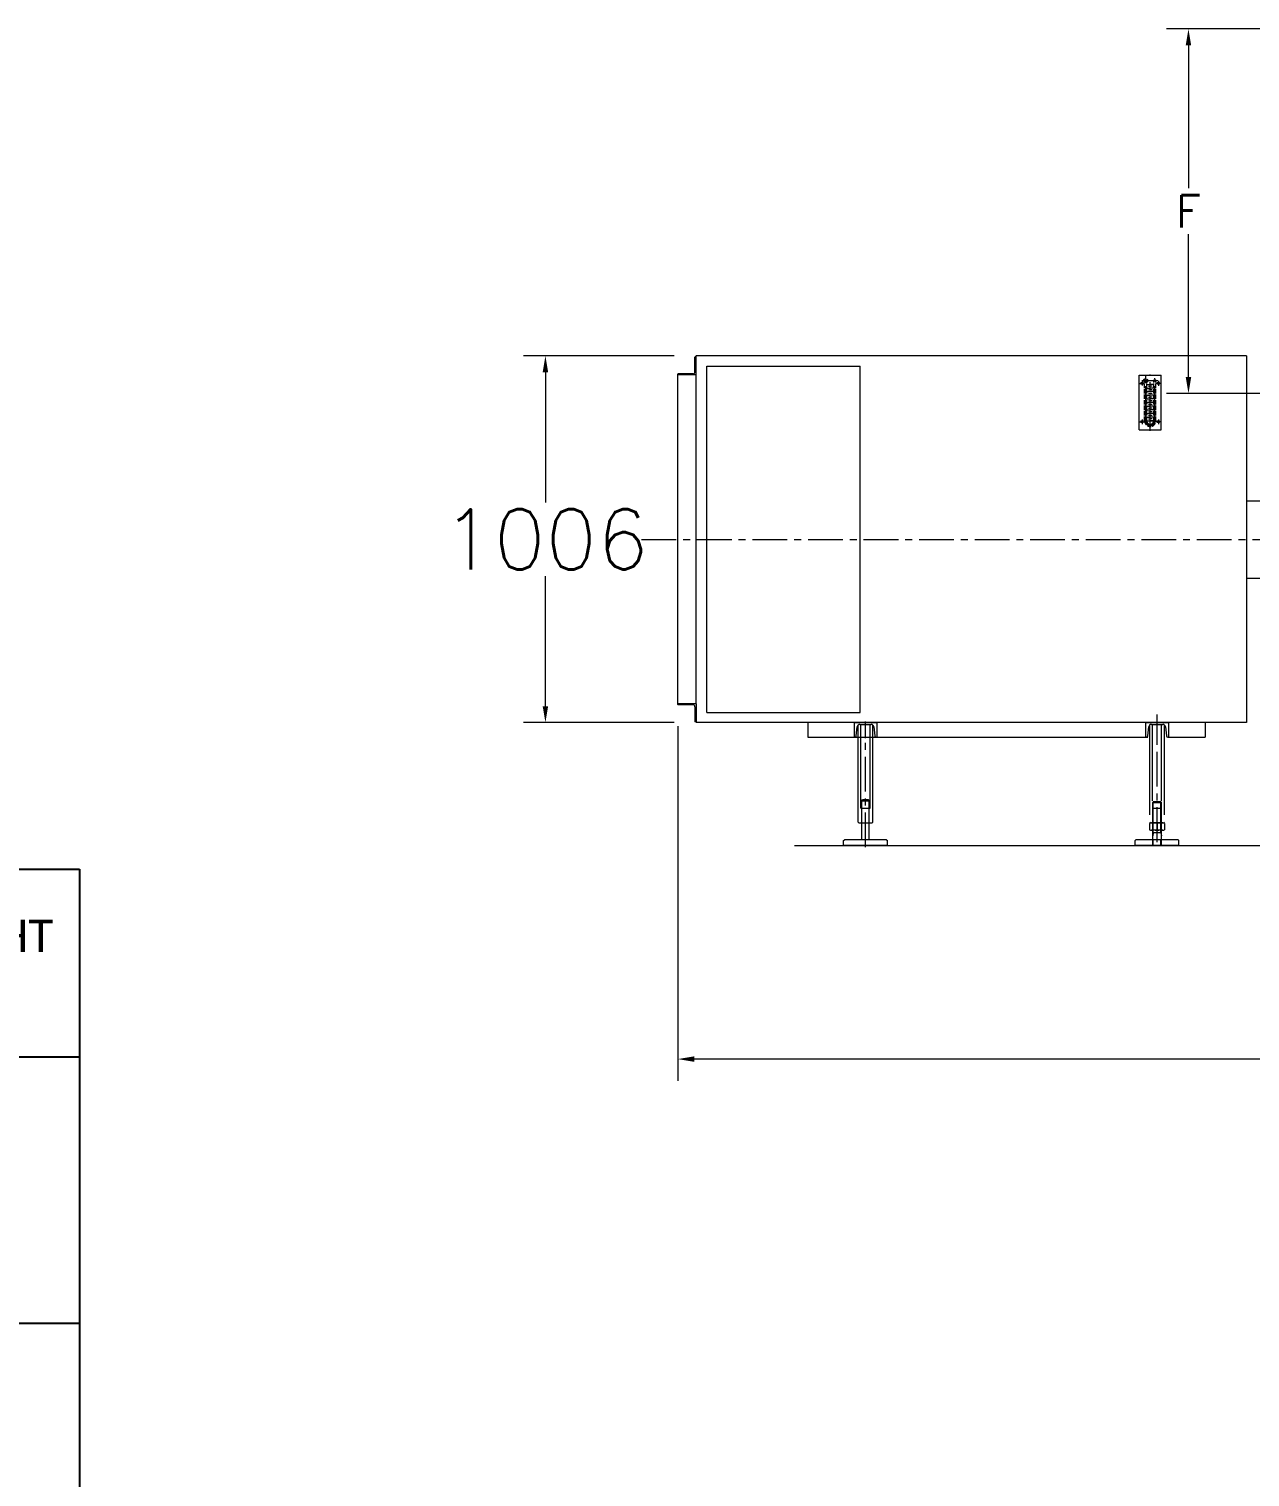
# Model space of a CAD drawing. Header units: millimetres. Extents: x 1925 to 561113, y 7411 to 433459.
# Drawn here: x 189150 to 274245, y 238702 to 339610 of the extents above; entities that cross this region are included whole.
import ezdxf

# ---------------------------------------------------------------- set-up
doc = ezdxf.new("R2010")
doc.units = ezdxf.units.MM
doc.header["$LTSCALE"] = 25.4
for name, pattern in [('ACAD_ISO02W100', [15, 12, -3]), ('CENTER', [50.8, 31.75, -6.35, 6.35, -6.35]), ('EB_DASH', [6, 3, -3])]:
    doc.linetypes.add(name, pattern=pattern)
doc.layers.get('Defpoints').update_dxf_attribs({"lineweight": 5})
for name, color, linetype, lineweight in [('CAXA0', 7, 'Continuous', 5), ('CAXA1', 5, 'CENTER', 5), ('CAXA2', 6, 'EB_DASH', 5), ('CAXA3', 7, 'Continuous', 5), ('CAXA4', 3, 'Continuous', 5)]:
    doc.layers.add(name, color=color, linetype=linetype, lineweight=lineweight)
doc.styles.add('Roman', font='romans')
doc.styles.get("Standard").update_dxf_attribs({"font": 'arial.ttf'})
doc.styles.add('标准', font='', dxfattribs={"width": 0.667})
doc.styles.get('标准').set_extended_font_data('FangSong_GB2312')
doc.dimstyles.new('ISO-25', dxfattribs={"dimscale": 30, "dimtxt": 38.1, "dimasz": 38.1, "dimexe": 50.8, "dimexo": 50.8, "dimgap": 15.875, "dimtad": 1, "dimtih": 1, "dimtoh": 1, "dimdec": 1, "dimlfac": 0.03937, "dimdsep": 46, "dimtxsty": 'Standard', "dimcen": 63.5, "dimclrd": 7, "dimclre": 7, "dimclrt": 7, "dimadec": 0, "dimazin": 0, "dimtfac": 1, "dimtdec": 1, "dimtmove": 0, "dimatfit": 3, "dimfxl": 25.4, "dimlwd": 5, "dimlwe": 5, "dimarcsym": 0})

# ---------------------------------------------------------------- blocks, each defined once
blk = doc.blocks.new('*T3')
at = {"linetype": 'ByBlock', "lineweight": -2, "transparency": 16777216}
for p, q in [((0, 0), (118161, 0)), ((0, 0), (0, -87372)), ((14664, 0), (14664, -87372)), ((29329, 0), (29329, -87372)), ((43993, 0), (43993, -87372)), ((58657, 0), (58657, -87372)), ((73321, 0), (73321, -22359)), ((87986, 0), (87986, -87372)), ((102650, 0), (102650, -87372)), ((118161, 0), (118161, -87372)), ((0, -13071), (118161, -13071)), ((73321, -22359), (102650, -22359)), ((0, -31647), (118161, -31647)), ((73321, -31647), (73321, -40934)), ((73321, -40934), (102650, -40934)), ((0, -50222), (118161, -50222)), ((73321, -50222), (73321, -59509)), ((73321, -59509), (102650, -59509)), ((0, -68797), (118161, -68797)), ((73321, -68797), (73321, -87372)), ((73321, -78084), (102650, -78084)), ((0, -87372), (118161, -87372))]:
    blk.add_line(p, q, dxfattribs=at)
at = {"color": 0, "linetype": 'ByBlock', "lineweight": -2, "transparency": 16777216}
for p, q in [((73321, -22359), (73321, -31647)), ((73321, -40934), (73321, -50222)), ((73321, -59509), (73321, -68797))]:
    blk.add_line(p, q, dxfattribs=at)
at = {"color": 0, "linetype": 'Continuous', "lineweight": 5, "transparency": 16777216, "char_height": 2257.78, "attachment_point": 5}
for s, insert, width in [('{\\fCalibri|b0|i0|c0;MOTOR^JKW', (7332, -6536), 12225.87), ('{\\fCalibri|b0|i0|c0;A ^M^JMM', (21996, -6536), 12225.87), ('{\\fCalibri|b0|i0|c0;B ^M^JMM', (36661, -6536), 12225.87), ('{\\fCalibri|b0|i0|c0;C ^M^JMM', (51325, -6536), 12225.87), ('{\\fCalibri|b0|i0|c0;D ^M^JMM', (65989, -6536), 12225.87), ('{\\fCalibri|b0|i0|c0;E ^M^JDN', (80653, -6536), 12225.87), ('{\\fCalibri|b0|i0|c0;F^M^JMM', (95318, -6536), 12225.87), ('{\\fCalibri|b0|i0|c0;WEIGHT^M^JKG', (110405, -6536), 13072.53), ('{\\fCalibri|b0|i0|c0;250', (80653, -17715), 12225.87), ('{\\fCalibri|b0|i0|c0;1000', (95318, -17715), 12225.87), ('{\\fCalibri|b0|i0|c0;3660', (36661, -22359), 12225.87), ('{\\fCalibri|b0|i0|c0;4380', (51325, -22359), 12225.87), ('{\\fCalibri|b0|i0|c0;2800', (65989, -22359), 12225.87), ('{\\fCalibri|b0|i0|c0;1400', (21996, -22359), 12225.87), ('{\\fCalibri|b0|i0|c0;340', (110405, -22359), 13072.53), ('{\\fCalibri|b0|i0|c0;^J45', (7332, -22359), 12225.87), ('{\\fCalibri|b0|i0|c0;300', (80653, -27003), 12225.87), ('{\\fCalibri|b0|i0|c0;1000', (95318, -27003), 12225.87), ('{\\fCalibri|b0|i0|c0;250', (80653, -36290), 12225.87), ('{\\fCalibri|b0|i0|c0;1000', (95318, -36290), 12225.87), ('{\\fCalibri|b0|i0|c0;75', (7332, -40934), 12225.87), ('{\\fCalibri|b0|i0|c0;1400', (21996, -40934), 12225.87), ('{\\fCalibri|b0|i0|c0;3660', (36661, -40934), 12225.87), ('{\\fCalibri|b0|i0|c0;4380', (51325, -40934), 12225.87), ('{\\fCalibri|b0|i0|c0;2800', (65989, -40934), 12225.87), ('{\\fCalibri|b0|i0|c0;2340', (110405, -40934), 13072.53), ('{\\fCalibri|b0|i0|c0;300', (80653, -45578), 12225.87), ('{\\fCalibri|b0|i0|c0;1000', (95318, -45578), 12225.87), ('{\\fCalibri|b0|i0|c0;250', (80653, -54865), 12225.87), ('{\\fCalibri|b0|i0|c0;1000', (95318, -54865), 12225.87), ('{\\fCalibri|b0|i0|c0;110', (7332, -59509), 12225.87), ('{\\fCalibri|b0|i0|c0;1400', (21996, -59509), 12225.87), ('{\\fCalibri|b0|i0|c0;3660', (36661, -59509), 12225.87), ('{\\fCalibri|b0|i0|c0;4380', (51325, -59509), 12225.87), ('{\\fCalibri|b0|i0|c0;2800', (65989, -59509), 12225.87), ('{\\fCalibri|b0|i0|c0;2360', (110405, -59509), 13072.53), ('{\\fCalibri|b0|i0|c0;300', (80653, -64153), 12225.87), ('{\\fCalibri|b0|i0|c0;1000', (95318, -64153), 12225.87), ('{\\fCalibri|b0|i0|c0;250', (80653, -73441), 12225.87), ('{\\fCalibri|b0|i0|c0;1000', (95318, -73441), 12225.87), ('{\\fCalibri|b0|i0|c0;150', (7332, -78084), 12225.87), ('{\\fCalibri|b0|i0|c0;1400', (21996, -78084), 12225.87), ('{\\fCalibri|b0|i0|c0;3740', (36661, -78084), 12225.87), ('{\\fCalibri|b0|i0|c0;4380', (51325, -78084), 12225.87), ('{\\fCalibri|b0|i0|c0;2800', (65989, -78084), 12225.87), ('{\\fCalibri|b0|i0|c0;2435', (110405, -78084), 13072.53), ('{\\fCalibri|b0|i0|c0;300', (80653, -82728), 12225.87), ('{\\fCalibri|b0|i0|c0;1000', (95318, -82728), 12225.87)]:
    blk.add_mtext(s, dxfattribs=dict(at, insert=insert, width=width))
blk = doc.blocks.new('*D19')
at = {"color": 7, "linetype": 'Continuous', "lineweight": 5, "transparency": 16777216}
for p, q in [((234367, 291019), (234367, 266302)), ((345619, 281183), (345619, 266302)), ((344476, 267826), (235510, 267826))]:
    blk.add_line(p, q, dxfattribs=at)
at = {"color": 7, "transparency": 16777216}
for points in [[(235510, 268017), (235510, 267636), (234367, 267826)], [(344476, 268017), (344476, 267636), (345619, 267826)]]:
    blk.add_solid(points, dxfattribs=at)
at = {"layer": 'Defpoints', "color": 0, "transparency": 16777216}
for p in [(234367, 292543), (345619, 282707), (234367, 267826)]:
    blk.add_point(p, dxfattribs=at)
at = {"color": 7, "lineweight": 5, "transparency": 16777216, "insert": (289993, 270398), "char_height": 4191, "attachment_point": 5, "style": 'Roman'}
blk.add_mtext('C', dxfattribs=at)
blk = doc.blocks.new('*D7')
at = {"color": 7, "linetype": 'Continuous', "lineweight": 5, "transparency": 16777216}
for p, q in [((277741, 339610), (268429, 339610)), ((269953, 338467), (269953, 328514)), ((269953, 315353), (269953, 325306)), ((279710, 314210), (268429, 314210))]:
    blk.add_line(p, q, dxfattribs=at)
at = {"color": 7, "transparency": 16777216}
for points in [[(269763, 338467), (270144, 338467), (269953, 339610)], [(269763, 315353), (270144, 315353), (269953, 314210)]]:
    blk.add_solid(points, dxfattribs=at)
at = {"layer": 'Defpoints', "color": 0, "transparency": 16777216}
for p in [(279265, 339610), (269953, 314210), (281234, 314210)]:
    blk.add_point(p, dxfattribs=at)
at = {"color": 7, "lineweight": 5, "transparency": 16777216, "insert": (269953, 326910), "char_height": 2256, "attachment_point": 5, "style": 'Roman'}
blk.add_mtext('F', dxfattribs=at)
blk = doc.blocks.new('*D8')
at = {"color": 7, "linetype": 'Continuous', "lineweight": 5, "transparency": 16777216}
for p, q in [((234113, 316825), (223617, 316825)), ((225141, 315682), (225141, 306621)), ((225141, 292416), (225141, 301478)), ((234113, 291273), (223617, 291273))]:
    blk.add_line(p, q, dxfattribs=at)
at = {"color": 7, "transparency": 16777216}
for points in [[(224950, 315682), (225331, 315682), (225141, 316825)], [(224950, 292416), (225331, 292416), (225141, 291273)]]:
    blk.add_solid(points, dxfattribs=at)
at = {"layer": 'Defpoints', "color": 0, "transparency": 16777216}
for p in [(235637, 316825), (225141, 291273), (235637, 291273)]:
    blk.add_point(p, dxfattribs=at)
at = {"color": 7, "lineweight": 5, "transparency": 16777216, "insert": (225141, 304049), "char_height": 4191, "attachment_point": 5, "style": 'Roman'}
blk.add_mtext('1006', dxfattribs=at)

msp = doc.modelspace()

# ---------------------------------------------------------------- linework, layer by layer
at = {"color": 7, "lineweight": 5}
msp.add_line((242495.1, 282706.75), (363332.17, 282706.75), dxfattribs=at)
at = {"layer": 'CAXA0', "color": 7, "linetype": 'Continuous', "lineweight": 5}
for p, q in [((235560.9, 315720.55), (235560.9, 316749.25)), ((235637.1, 316774.65), (235586.3, 316774.65)), ((235637.1, 292593.85), (235637.1, 316825.45)), ((273991.1, 316825.45), (235637.1, 316825.45)), ((235637.1, 315504.65), (235637.1, 316774.65)), ((236398.34, 291984.25), (236398.34, 316114.25)), ((236398.34, 316114.25), (247066.34, 316114.25)), ((247066.34, 291984.25), (247066.34, 316114.25)), ((273991.1, 316825.45), (273991.1, 291273.05)), ((234367.1, 315504.65), (234367.1, 315555.45)), ((235637.1, 315504.65), (234367.1, 315504.65)), ((234367.1, 292593.85), (234367.1, 315504.65)), ((235421.2, 315580.85), (234392.5, 315580.85)), ((266527.66, 311923.25), (266527.66, 315479.25)), ((266527.66, 311923.25), (266527.66, 315479.25)), ((266527.66, 311669.25), (266527.66, 315479.25)), ((266527.66, 315479.25), (268051.66, 315479.25)), ((268051.66, 311669.25), (268051.66, 315479.25)), ((266527.66, 311669.25), (268051.66, 311669.25)), ((273991.1, 306735.08), (276150.1, 306735.08)), ((273991.1, 301350.28), (276150.1, 301350.28)), ((235637.1, 292593.85), (234367.1, 292593.85)), ((234367.1, 292593.85), (234367.1, 292543.05)), ((234367.1, 292543.05), (234367.1, 292593.85)), ((235421.2, 292517.65), (234392.5, 292517.65)), ((235560.9, 292377.95), (235560.9, 291349.25)), ((235637.1, 292593.85), (235637.1, 291323.85)), ((235637.1, 292593.85), (235637.1, 291273.05)), ((236398.34, 291984.25), (247066.34, 291984.25)), ((235637.1, 291323.85), (235586.3, 291323.85)), ((247201.74, 291273.05), (235637.1, 291273.05)), ((243421.42, 291274.22), (243421.42, 290258.22)), ((273991.1, 291273.05), (243511.1, 291273.05)), ((246647.22, 291274.22), (248247.42, 291274.22)), ((246647.22, 291274.22), (246647.22, 290258.22)), ((246801.71, 290345.14), (246865.27, 290980.76)), ((246939.32, 284338.6), (246939.32, 291113.1)), ((247054.82, 291152.3), (247839.82, 291152.3)), ((247129.82, 285303.8), (247129.82, 291152.3)), ((247764.82, 285303.8), (247764.82, 291152.3)), ((247955.32, 284338.6), (247955.32, 291113.48)), ((248029.37, 290980.76), (248092.93, 290345.14)), ((248247.42, 291274.22), (248247.42, 290258.22)), ((266967.47, 291274.22), (268567.67, 291274.22)), ((266967.47, 291274.22), (266967.47, 290258.22)), ((267121.95, 290345.14), (267185.52, 290980.76)), ((267259.32, 284853.1), (267259.32, 291113.1)), ((267375.07, 291152.3), (268160.06, 291152.3)), ((267449.82, 285818.3), (267449.82, 291152.3)), ((268084.82, 285818.3), (268084.82, 291152.3)), ((268275.32, 284853.1), (268275.32, 291113.48)), ((268349.62, 290980.76), (268413.18, 290345.14)), ((268567.67, 291274.22), (268567.67, 290258.22)), ((271107.67, 291274.22), (271107.67, 290258.22)), ((243421.42, 290258.22), (267122.43, 290258.22)), ((246705.67, 290258.22), (246647.22, 290258.22)), ((248188.97, 290258.22), (248247.42, 290258.22)), ((267025.91, 290258.22), (266967.47, 290258.22)), ((268509.22, 290258.22), (268567.67, 290258.22)), ((268567.67, 290258.22), (271107.67, 290258.22)), ((247193.32, 285830.95), (247244.12, 285881.75)), ((247193.32, 283113.15), (247193.32, 285830.95)), ((247193.32, 285830.95), (247701.32, 285830.95)), ((247650.52, 285881.75), (247244.12, 285881.75)), ((247701.32, 285830.95), (247650.52, 285881.75)), ((247701.32, 283113.15), (247701.32, 285830.95)), ((267462.52, 282706.75), (267462.52, 285710.3)), ((268034.02, 285748.4), (267500.62, 285748.4)), ((268072.12, 282706.75), (268072.12, 285710.3)), ((247129.82, 285303.8), (247764.82, 285303.8)), ((267449.82, 285303.8), (268084.82, 285303.8)), ((246939.32, 284338.6), (246990.12, 284287.8)), ((246990.12, 284287.8), (247904.52, 284287.8)), ((247904.52, 284287.8), (247955.32, 284338.6)), ((267239.39, 284248.87), (267239.39, 283813.65)), ((267259.32, 284338.6), (267310.12, 284287.8)), ((267310.12, 284287.8), (268224.52, 284287.8)), ((268163.27, 284287.8), (267371.37, 284287.8)), ((268163.27, 283774.72), (267371.37, 283774.72)), ((268072.12, 283595.75), (267462.52, 283595.75)), ((267503.36, 283813.65), (267503.36, 284248.87)), ((267767.32, 284326.73), (267767.32, 283698.52)), ((268031.29, 283813.65), (268031.29, 284248.87)), ((268224.52, 284287.8), (268275.32, 284338.6)), ((268295.25, 284248.87), (268295.25, 283813.65)), ((245923.32, 283062.35), (245974.12, 283113.15)), ((245923.32, 282706.75), (245923.32, 283062.35)), ((248971.32, 282706.75), (245923.32, 282706.75)), ((248920.52, 283113.15), (245974.12, 283113.15)), ((248920.52, 283113.15), (248971.32, 283062.35)), ((248971.32, 282706.75), (248971.32, 283062.35)), ((266243.32, 283062.35), (266294.12, 283113.15)), ((266243.32, 282706.75), (266243.32, 283062.35)), ((269291.32, 282706.75), (266243.32, 282706.75)), ((269240.52, 283113.15), (266294.12, 283113.15)), ((269240.52, 283113.15), (269291.32, 283062.35)), ((269291.32, 282706.75), (269291.32, 283062.35))]:
    msp.add_line(p, q, dxfattribs=at)
for centre, radius in [((266718.16, 314907.75), 82.55), ((267607.16, 315098.25), 76.2), ((267861.16, 314907.75), 82.55), ((266718.16, 312240.75), 82.55), ((267861.16, 312240.75), 82.55)]:
    msp.add_circle(centre, radius, dxfattribs=at)
for centre, radius, start, end in [((235586.3, 316749.25), 25.4, 90, 180), ((234392.5, 315555.45), 25.4, 90, 180), ((235421.2, 315720.55), 139.7, 270, 0), ((234392.5, 292543.05), 25.4, 180, 270), ((235421.2, 292377.95), 139.7, 0, 90), ((235586.3, 291349.25), 25.4, 180, 270), ((247054.82, 290961.8), 190.5, 90, 174.2894069), ((247839.82, 290961.8), 190.5, 5.7105931, 90), ((267375.07, 290961.8), 190.5, 90, 174.2894069), ((268160.06, 290961.8), 190.5, 5.7105931, 90), ((246705.67, 290354.74), 96.52, 270, 354.2894069), ((248188.97, 290354.74), 96.52, 185.7105931, 270), ((267025.91, 290354.74), 96.52, 270, 354.2894069), ((268509.22, 290354.74), 96.52, 185.7105931, 270), ((267371.37, 284044.6), 243.2, 57.1327678, 122.8672322), ((267371.37, 284017.92), 243.2, 237.1327678, 302.8672322), ((267767.32, 283373.4), 914.4, 73.2213451, 106.7786549), ((267767.32, 284689.12), 914.4, 253.2213451, 286.7786549), ((268163.27, 284044.6), 243.2, 57.1327678, 122.8672322), ((268163.27, 284017.92), 243.2, 237.1327678, 302.8672322)]:
    msp.add_arc(centre, radius, start, end, dxfattribs=at)
at = {"layer": 'CAXA1', "linetype": 'CENTER', "lineweight": 5, "ltscale": 3}
for p, q in [((266559.41, 314907.75), (266876.91, 314907.75)), ((267828.14, 315098.25), (266701.92, 315098.25)), ((266718.16, 315079.2), (266718.16, 314761.7)), ((266972.16, 312304.25), (266972.16, 315479.25)), ((267036.93, 314844.25), (267290.93, 314844.25)), ((267542.39, 314844.25), (267288.39, 314844.25)), ((267289.66, 311601.06), (267289.66, 315534.42)), ((267607.16, 312304.25), (267607.16, 315267.09)), ((268019.91, 314907.75), (267702.41, 314907.75)), ((267861.16, 315079.2), (267861.16, 314761.7)), ((267861.16, 315066.5), (267861.16, 314749)), ((267036.46, 314590.25), (267290.46, 314590.25)), ((267036.46, 314336.25), (267290.46, 314336.25)), ((267036.46, 314082.25), (267290.46, 314082.25)), ((267036.46, 313828.25), (267290.46, 313828.25)), ((267163.46, 314463.25), (267290.46, 314463.25)), ((267163.46, 314209.25), (267290.46, 314209.25)), ((267163.46, 313955.25), (267290.46, 313955.25)), ((267163.93, 314717.25), (267290.93, 314717.25)), ((267415.39, 314717.25), (267288.39, 314717.25)), ((267542.87, 314590.25), (267288.87, 314590.25)), ((267415.87, 314463.25), (267288.87, 314463.25)), ((267542.87, 314336.25), (267288.87, 314336.25)), ((267415.87, 314209.25), (267288.87, 314209.25)), ((267542.87, 314082.25), (267288.87, 314082.25)), ((267415.87, 313955.25), (267288.87, 313955.25)), ((267542.87, 313828.25), (267288.87, 313828.25)), ((267036.46, 313574.25), (267290.46, 313574.25)), ((267036.46, 313320.25), (267290.46, 313320.25)), ((267036.46, 313066.25), (267290.46, 313066.25)), ((267163.46, 313701.25), (267290.46, 313701.25)), ((267163.46, 313447.25), (267290.46, 313447.25)), ((267163.46, 313193.25), (267290.46, 313193.25)), ((267163.46, 312939.25), (267290.46, 312939.25)), ((267415.87, 313701.25), (267288.87, 313701.25)), ((267542.87, 313574.25), (267288.87, 313574.25)), ((267415.87, 313447.25), (267288.87, 313447.25)), ((267542.87, 313320.25), (267288.87, 313320.25)), ((267415.87, 313193.25), (267288.87, 313193.25)), ((267542.87, 313066.25), (267288.87, 313066.25)), ((267415.87, 312939.25), (267288.87, 312939.25)), ((266559.41, 312240.75), (266876.91, 312240.75)), ((266718.16, 312399.5), (266718.16, 312082)), ((266857.86, 312304.25), (267721.46, 312304.25)), ((267036.46, 312812.25), (267290.46, 312812.25)), ((267036.46, 312558.25), (267290.46, 312558.25)), ((267036.46, 312304.25), (267290.46, 312304.25)), ((267163.46, 312685.25), (267290.46, 312685.25)), ((267163.46, 312431.25), (267290.46, 312431.25)), ((267542.87, 312812.25), (267288.87, 312812.25)), ((267415.87, 312685.25), (267288.87, 312685.25)), ((267542.87, 312558.25), (267288.87, 312558.25)), ((267415.87, 312431.25), (267288.87, 312431.25)), ((267542.87, 312304.25), (267288.87, 312304.25)), ((268019.91, 312240.75), (267702.41, 312240.75)), ((267861.16, 312399.5), (267861.16, 312082)), ((231833.2, 304042.99), (301596.63, 304042.99)), ((267767.22, 291272.99), (267767.22, 291847.81)), ((267767.32, 282953.06), (267767.32, 291847.81)), ((247447.32, 290182.02), (247447.32, 291350.42)), ((247447.32, 282596.75), (247447.32, 291189.49)), ((267767.57, 290182.02), (267767.57, 291350.42))]:
    msp.add_line(p, q, dxfattribs=at)
msp.add_arc((267289.66, 312304.25), 317.5, 180, 0, dxfattribs=at)
at = {"layer": 'CAXA2', "color": 7, "linetype": 'ACAD_ISO02W100', "lineweight": 5}
for p, q in [((266895.96, 312304.25), (266895.96, 315098.25)), ((267048.36, 312304.25), (267048.36, 315098.25)), ((267530.96, 312304.25), (267530.96, 315098.25)), ((267683.36, 312304.25), (267683.36, 315098.25))]:
    msp.add_line(p, q, dxfattribs=at)
for radius in [142.24, 76.2]:
    msp.add_circle((266972.16, 315098.25), radius, dxfattribs=at)
for radius in [393.7, 241.3]:
    msp.add_arc((267289.66, 312304.25), radius, 180, 0, dxfattribs=at)
at = {"layer": 'CAXA3', "color": 7, "linetype": 'Continuous', "lineweight": 5}
for p, q in [((267462.52, 285710.3), (267500.62, 285748.4)), ((267462.52, 285710.3), (268072.12, 285710.3)), ((267503.8, 283595.75), (267503.8, 285748.4)), ((268030.85, 283595.75), (268030.85, 285748.4)), ((268072.12, 285710.3), (268034.02, 285748.4)), ((267503.8, 283595.75), (267462.52, 283394.91)), ((268030.85, 283595.75), (268072.12, 283379.54)), ((267503.8, 282706.75), (267503.8, 283113.15)), ((268030.85, 282706.75), (268030.85, 283113.15))]:
    msp.add_line(p, q, dxfattribs=at)

# ---------------------------------------------------------------- block references
msp.add_blockref('*T3', (74499.99, 281062.13))

# ---------------------------------------------------------------- texts
at = {"layer": 'CAXA4', "color": 7, "lineweight": 5, "extrusion": (0, 0, -1), "style": '标准', "width": 0.667}
for s, p in [('5', (-267295.61, 314869.77)), ('2', (-267291.68, 314104.84)), ('1', (-267293.16, 313853.19)), ('3', (-267294.63, 314361.33)), ('4', (-267294.63, 314614.73)), ('2', (-267291.68, 313093.9)), ('1', (-267293.16, 313348.44)), ('3', (-267294.63, 312842.22)), ('0', (-267296.23, 313602.63)), ('4', (-267294.63, 312583.53)), ('5', (-267295.61, 312330.41))]:
    msp.add_text(s, height=66.67, rotation=270, dxfattribs=at).set_placement(p)

# ---------------------------------------------------------------- dimensions: what is measured, and where the dimension line sits
at = {"color": 7, "lineweight": 5}
dim = msp.add_linear_dim(base=(269953.27, 314209.88), p1=(279265.03, 339609.88), p2=(281233.53, 314209.88), angle=90, text='F', dimstyle='ISO-25', override={"dimscale": 30, "dimtxt": 75.184, "dimpost": '\\X', "dimtxsty": 'Roman', "dimtmove": 0}, dxfattribs=at)
dim.commit()
dim.dimension.update_dxf_attribs({"geometry": '*D7', "text_midpoint": (269953.27, 326909.88)})
dim = msp.add_linear_dim(base=(225140.77, 291273.05), p1=(235637.1, 316825.45), p2=(235637.1, 291273.05), angle=90, dimstyle='ISO-25', override={"dimscale": 30, "dimtxt": 139.7, "dimpost": '\\X', "dimtxsty": 'Roman', "dimtmove": 1}, dxfattribs=at)
dim.commit()
dim.dimension.update_dxf_attribs({"geometry": '*D8', "text_midpoint": (225140.77, 304049.25)})
dim = msp.add_linear_dim(base=(234367.1, 267826.04), p1=(345619.1, 282706.87), p2=(234367.1, 292543.05), text='C', dimstyle='ISO-25', override={"dimscale": 30, "dimtxt": 139.7, "dimpost": '\\X', "dimtxsty": 'Roman', "dimtmove": 1}, dxfattribs=at)
dim.commit()
dim.dimension.update_dxf_attribs({"geometry": '*D19', "text_midpoint": (289993.1, 267826.04), "dimtype": 160})

doc.saveas('drawing.dxf')
